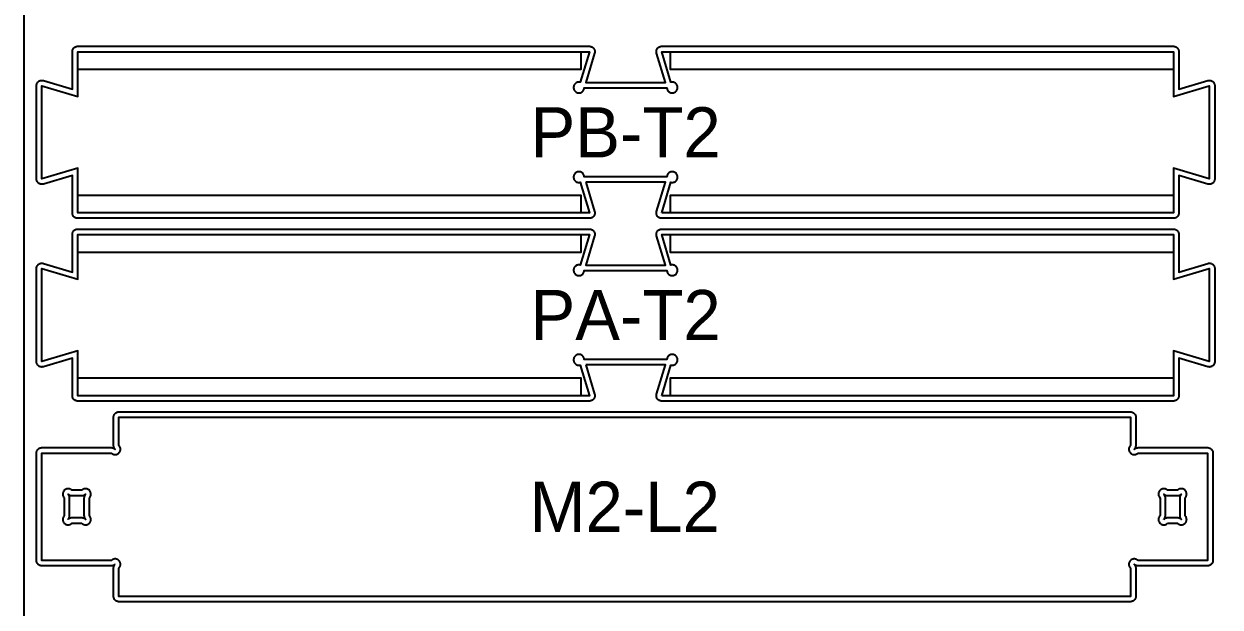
# Model space of a CAD drawing. Header units: millimetres. Extents: x 0 to 8220, y 0 to 2502.
# Drawn here: x 4200 to 4867, y 350 to 676 of the extents above; entities that cross this region are included whole.
import ezdxf
from ezdxf.enums import TextEntityAlignment as Align

# ---------------------------------------------------------------- set-up
doc = ezdxf.new("R2010")
doc.units = ezdxf.units.MM
for name, color, linetype in [('CAJA_6MM', 30, 'Continuous'), ('CALADO_INTERIOR', 5, 'Continuous'), ('CORTE_EXT', 1, 'Continuous'), ('HOJA', 8, 'Continuous'), ('TEXTO', 7, 'Continuous'), ('TRAYECTORIA_EXT_FRESA6', 11, 'Continuous'), ('TRAYECTORIA_INT_FRESA6', 150, 'Continuous')]:
    doc.layers.add(name, color=color, linetype=linetype)

msp = doc.modelspace()

# ---------------------------------------------------------------- linework, layer by layer
at = {"layer": 'CAJA_6MM'}
for points in [[(4510.5, 660), (4510.5, 650), (4230, 650), (4230, 660), (4500.5, 660)], [(4841, 650), (4560.5, 650), (4560.5, 660), (4570.5, 660), (4841, 660)], [(4230, 580), (4510.5, 580), (4510.5, 570), (4500.5, 570), (4230, 570)], [(4841, 570), (4570.5, 570), (4560.5, 570), (4560.5, 580), (4841, 580)], [(4510.5, 558), (4510.5, 548), (4230, 548), (4230, 558), (4500.5, 558)], [(4841, 548), (4560.5, 548), (4560.5, 558), (4570.5, 558), (4841, 558)], [(4230, 478), (4510.5, 478), (4510.5, 468), (4500.5, 468), (4230, 468)], [(4841, 468), (4570.5, 468), (4560.5, 468), (4560.5, 478), (4841, 478)]]:
    msp.add_lwpolyline(points, close=True, dxfattribs=at)
at = {"layer": 'CALADO_INTERIOR'}
for points in [[(4232.26, 396.8), (4232.48, 396.6), (4232.71, 396.43), (4232.96, 396.28), (4233.23, 396.15), (4233.51, 396.05), (4233.79, 395.98), (4234.08, 395.94), (4234.38, 395.92), (4234.67, 395.94), (4234.96, 395.98), (4235.25, 396.05), (4235.53, 396.15), (4235.79, 396.28), (4236.05, 396.43), (4236.28, 396.6), (4236.5, 396.8), (4236.7, 397.02), (4236.87, 397.25), (4237.02, 397.51), (4237.15, 397.77), (4237.25, 398.05), (4237.32, 398.34), (4237.36, 398.63), (4237.38, 398.92), (4237.36, 399.22), (4237.32, 399.51), (4237.25, 399.79), (4237.15, 400.07), (4237.02, 400.34), (4236.87, 400.59), (4236.7, 400.82), (4236.5, 401.04), (4236.5, 410.96), (4236.7, 411.18), (4236.87, 411.41), (4237.02, 411.66), (4237.15, 411.93), (4237.25, 412.21), (4237.32, 412.49), (4237.36, 412.78), (4237.38, 413.08), (4237.36, 413.37), (4237.32, 413.66), (4237.25, 413.95), (4237.15, 414.23), (4237.02, 414.49), (4236.87, 414.75), (4236.7, 414.98), (4236.5, 415.2), (4236.28, 415.4), (4236.05, 415.57), (4235.79, 415.72), (4235.53, 415.85), (4235.25, 415.95), (4234.96, 416.02), (4234.67, 416.06), (4234.38, 416.08), (4234.08, 416.06), (4233.79, 416.02), (4233.51, 415.95), (4233.23, 415.85), (4232.96, 415.72), (4232.71, 415.57), (4232.48, 415.4), (4232.26, 415.2), (4226.74, 415.2), (4226.52, 415.4), (4226.29, 415.57), (4226.04, 415.72), (4225.77, 415.85), (4225.49, 415.95), (4225.21, 416.02), (4224.92, 416.06), (4224.62, 416.08), (4224.33, 416.06), (4224.04, 416.02), (4223.75, 415.95), (4223.47, 415.85), (4223.21, 415.72), (4222.95, 415.57), (4222.72, 415.4), (4222.5, 415.2), (4222.3, 414.98), (4222.13, 414.75), (4221.98, 414.49), (4221.85, 414.23), (4221.75, 413.95), (4221.68, 413.66), (4221.64, 413.37), (4221.62, 413.08), (4221.64, 412.78), (4221.68, 412.49), (4221.75, 412.21), (4221.85, 411.93), (4221.98, 411.66), (4222.13, 411.41), (4222.3, 411.18), (4222.5, 410.96), (4222.5, 401.04), (4222.3, 400.82), (4222.13, 400.59), (4221.98, 400.34), (4221.85, 400.07), (4221.75, 399.79), (4221.68, 399.51), (4221.64, 399.22), (4221.62, 398.92), (4221.64, 398.63), (4221.68, 398.34), (4221.75, 398.05), (4221.85, 397.77), (4221.98, 397.51), (4222.13, 397.25), (4222.3, 397.02), (4222.5, 396.8), (4222.72, 396.6), (4222.95, 396.43), (4223.21, 396.28), (4223.47, 396.15), (4223.75, 396.05), (4224.04, 395.98), (4224.33, 395.94), (4224.62, 395.92), (4224.92, 395.94), (4225.21, 395.98), (4225.49, 396.05), (4225.77, 396.15), (4226.04, 396.28), (4226.29, 396.43), (4226.52, 396.6), (4226.74, 396.8)], [(4837.74, 396.8), (4843.26, 396.8), (4843.48, 396.6), (4843.71, 396.43), (4843.96, 396.28), (4844.23, 396.15), (4844.51, 396.05), (4844.79, 395.98), (4845.08, 395.94), (4845.38, 395.92), (4845.67, 395.94), (4845.96, 395.98), (4846.25, 396.05), (4846.53, 396.15), (4846.79, 396.28), (4847.05, 396.43), (4847.28, 396.6), (4847.5, 396.8), (4847.7, 397.02), (4847.87, 397.25), (4848.02, 397.51), (4848.15, 397.77), (4848.25, 398.05), (4848.32, 398.34), (4848.36, 398.63), (4848.38, 398.92), (4848.36, 399.22), (4848.32, 399.51), (4848.25, 399.79), (4848.15, 400.07), (4848.02, 400.34), (4847.87, 400.59), (4847.7, 400.82), (4847.5, 401.04), (4847.5, 410.96), (4847.7, 411.18), (4847.87, 411.41), (4848.02, 411.66), (4848.15, 411.93), (4848.25, 412.21), (4848.32, 412.49), (4848.36, 412.78), (4848.38, 413.08), (4848.36, 413.37), (4848.32, 413.66), (4848.25, 413.95), (4848.15, 414.23), (4848.02, 414.49), (4847.87, 414.75), (4847.7, 414.98), (4847.5, 415.2), (4847.28, 415.4), (4847.05, 415.57), (4846.79, 415.72), (4846.53, 415.85), (4846.25, 415.95), (4845.96, 416.02), (4845.67, 416.06), (4845.38, 416.08), (4845.08, 416.06), (4844.79, 416.02), (4844.51, 415.95), (4844.23, 415.85), (4843.96, 415.72), (4843.71, 415.57), (4843.48, 415.4), (4843.26, 415.2), (4837.74, 415.2), (4837.52, 415.4), (4837.29, 415.57), (4837.04, 415.72), (4836.77, 415.85), (4836.49, 415.95), (4836.21, 416.02), (4835.92, 416.06), (4835.62, 416.08), (4835.33, 416.06), (4835.04, 416.02), (4834.75, 415.95), (4834.47, 415.85), (4834.21, 415.72), (4833.95, 415.57), (4833.72, 415.4), (4833.5, 415.2), (4833.3, 414.98), (4833.13, 414.75), (4832.98, 414.49), (4832.85, 414.23), (4832.75, 413.95), (4832.68, 413.66), (4832.64, 413.37), (4832.62, 413.08), (4832.64, 412.78), (4832.68, 412.49), (4832.75, 412.21), (4832.85, 411.93), (4832.98, 411.66), (4833.13, 411.41), (4833.3, 411.18), (4833.5, 410.96), (4833.5, 401.04), (4833.3, 400.82), (4833.13, 400.59), (4832.98, 400.34), (4832.85, 400.07), (4832.75, 399.79), (4832.68, 399.51), (4832.64, 399.22), (4832.62, 398.92), (4832.64, 398.63), (4832.68, 398.34), (4832.75, 398.05), (4832.85, 397.77), (4832.98, 397.51), (4833.13, 397.25), (4833.3, 397.02), (4833.5, 396.8), (4833.72, 396.6), (4833.95, 396.43), (4834.21, 396.28), (4834.47, 396.15), (4834.75, 396.05), (4835.04, 395.98), (4835.33, 395.94), (4835.62, 395.92), (4835.92, 395.94), (4836.21, 395.98), (4836.49, 396.05), (4836.77, 396.15), (4837.04, 396.28), (4837.29, 396.43), (4837.52, 396.6)]]:
    msp.add_lwpolyline(points, close=True, dxfattribs=at)
at = {"layer": 'CORTE_EXT'}
for points in [[(4555.66, 570), (4560.78, 587.09), (4561.11, 587.03), (4561.5, 587), (4561.89, 587.03), (4562.28, 587.1), (4562.65, 587.23), (4563, 587.4), (4563.33, 587.62), (4563.62, 587.88), (4563.88, 588.17), (4564.1, 588.5), (4564.27, 588.85), (4564.4, 589.22), (4564.47, 589.61), (4564.5, 590), (4564.47, 590.39), (4564.4, 590.78), (4564.27, 591.15), (4564.1, 591.5), (4563.88, 591.83), (4563.62, 592.12), (4563.33, 592.38), (4563, 592.6), (4562.65, 592.77), (4562.28, 592.9), (4561.89, 592.97), (4561.5, 593), (4561.11, 592.97), (4560.72, 592.9), (4560.35, 592.77), (4560, 592.6), (4559.67, 592.38), (4559.38, 592.12), (4559.12, 591.83), (4558.9, 591.5), (4558.73, 591.15), (4558.6, 590.78), (4558.53, 590.39), (4558.51, 590.15), (4512.49, 590.15), (4512.47, 590.39), (4512.4, 590.78), (4512.27, 591.15), (4512.1, 591.5), (4511.88, 591.83), (4511.62, 592.12), (4511.33, 592.38), (4511, 592.6), (4510.65, 592.77), (4510.28, 592.9), (4509.89, 592.97), (4509.5, 593), (4509.11, 592.97), (4508.72, 592.9), (4508.35, 592.77), (4508, 592.6), (4507.67, 592.38), (4507.38, 592.12), (4507.12, 591.83), (4506.9, 591.5), (4506.73, 591.15), (4506.6, 590.78), (4506.53, 590.39), (4506.5, 590), (4506.53, 589.61), (4506.6, 589.22), (4506.73, 588.85), (4506.9, 588.5), (4507.12, 588.17), (4507.38, 587.88), (4507.67, 587.62), (4508, 587.4), (4508.35, 587.23), (4508.72, 587.1), (4509.11, 587.03), (4509.5, 587), (4509.89, 587.03), (4510.22, 587.09), (4515.34, 570), (4230, 570), (4230, 595), (4210, 589), (4210, 641), (4230, 635), (4230, 660), (4515.34, 660), (4510.22, 642.91), (4509.89, 642.97), (4509.5, 643), (4509.11, 642.97), (4508.72, 642.9), (4508.35, 642.77), (4508, 642.6), (4507.67, 642.38), (4507.38, 642.12), (4507.12, 641.83), (4506.9, 641.5), (4506.73, 641.15), (4506.6, 640.78), (4506.53, 640.39), (4506.5, 640), (4506.53, 639.61), (4506.6, 639.22), (4506.73, 638.85), (4506.9, 638.5), (4507.12, 638.17), (4507.38, 637.88), (4507.67, 637.62), (4508, 637.4), (4508.35, 637.23), (4508.72, 637.1), (4509.11, 637.03), (4509.5, 637), (4509.89, 637.03), (4510.28, 637.1), (4510.65, 637.23), (4511, 637.4), (4511.33, 637.62), (4511.62, 637.88), (4511.88, 638.17), (4512.1, 638.5), (4512.27, 638.85), (4512.4, 639.22), (4512.47, 639.61), (4512.49, 639.85), (4558.51, 639.85), (4558.53, 639.61), (4558.6, 639.22), (4558.73, 638.85), (4558.9, 638.5), (4559.12, 638.17), (4559.38, 637.88), (4559.67, 637.62), (4560, 637.4), (4560.35, 637.23), (4560.72, 637.1), (4561.11, 637.03), (4561.5, 637), (4561.89, 637.03), (4562.28, 637.1), (4562.65, 637.23), (4563, 637.4), (4563.33, 637.62), (4563.62, 637.88), (4563.88, 638.17), (4564.1, 638.5), (4564.27, 638.85), (4564.4, 639.22), (4564.47, 639.61), (4564.5, 640), (4564.47, 640.39), (4564.4, 640.78), (4564.27, 641.15), (4564.1, 641.5), (4563.88, 641.83), (4563.62, 642.12), (4563.33, 642.38), (4563, 642.6), (4562.65, 642.77), (4562.28, 642.9), (4561.89, 642.97), (4561.5, 643), (4561.11, 642.97), (4560.78, 642.91), (4555.66, 660), (4841, 660), (4841, 635), (4861, 641), (4861, 589), (4841, 595), (4841, 570)], [(4555.66, 468), (4560.78, 485.09), (4561.11, 485.03), (4561.5, 485), (4561.89, 485.03), (4562.28, 485.1), (4562.65, 485.23), (4563, 485.4), (4563.33, 485.62), (4563.62, 485.88), (4563.88, 486.17), (4564.1, 486.5), (4564.27, 486.85), (4564.4, 487.22), (4564.47, 487.61), (4564.5, 488), (4564.47, 488.39), (4564.4, 488.78), (4564.27, 489.15), (4564.1, 489.5), (4563.88, 489.83), (4563.62, 490.12), (4563.33, 490.38), (4563, 490.6), (4562.65, 490.77), (4562.28, 490.9), (4561.89, 490.97), (4561.5, 491), (4561.11, 490.97), (4560.72, 490.9), (4560.35, 490.77), (4560, 490.6), (4559.67, 490.38), (4559.38, 490.12), (4559.12, 489.83), (4558.9, 489.5), (4558.73, 489.15), (4558.6, 488.78), (4558.53, 488.39), (4558.51, 488.15), (4512.49, 488.15), (4512.47, 488.39), (4512.4, 488.78), (4512.27, 489.15), (4512.1, 489.5), (4511.88, 489.83), (4511.62, 490.12), (4511.33, 490.38), (4511, 490.6), (4510.65, 490.77), (4510.28, 490.9), (4509.89, 490.97), (4509.5, 491), (4509.11, 490.97), (4508.72, 490.9), (4508.35, 490.77), (4508, 490.6), (4507.67, 490.38), (4507.38, 490.12), (4507.12, 489.83), (4506.9, 489.5), (4506.73, 489.15), (4506.6, 488.78), (4506.53, 488.39), (4506.5, 488), (4506.53, 487.61), (4506.6, 487.22), (4506.73, 486.85), (4506.9, 486.5), (4507.12, 486.17), (4507.38, 485.88), (4507.67, 485.62), (4508, 485.4), (4508.35, 485.23), (4508.72, 485.1), (4509.11, 485.03), (4509.5, 485), (4509.89, 485.03), (4510.22, 485.09), (4515.34, 468), (4230, 468), (4230, 493), (4210, 487), (4210, 539), (4230, 533), (4230, 558), (4515.34, 558), (4510.22, 540.91), (4509.89, 540.97), (4509.5, 541), (4509.11, 540.97), (4508.72, 540.9), (4508.35, 540.77), (4508, 540.6), (4507.67, 540.38), (4507.38, 540.12), (4507.12, 539.83), (4506.9, 539.5), (4506.73, 539.15), (4506.6, 538.78), (4506.53, 538.39), (4506.5, 538), (4506.53, 537.61), (4506.6, 537.22), (4506.73, 536.85), (4506.9, 536.5), (4507.12, 536.17), (4507.38, 535.88), (4507.67, 535.62), (4508, 535.4), (4508.35, 535.23), (4508.72, 535.1), (4509.11, 535.03), (4509.5, 535), (4509.89, 535.03), (4510.28, 535.1), (4510.65, 535.23), (4511, 535.4), (4511.33, 535.62), (4511.62, 535.88), (4511.88, 536.17), (4512.1, 536.5), (4512.27, 536.85), (4512.4, 537.22), (4512.47, 537.61), (4512.49, 537.85), (4558.51, 537.85), (4558.53, 537.61), (4558.6, 537.22), (4558.73, 536.85), (4558.9, 536.5), (4559.12, 536.17), (4559.38, 535.88), (4559.67, 535.62), (4560, 535.4), (4560.35, 535.23), (4560.72, 535.1), (4561.11, 535.03), (4561.5, 535), (4561.89, 535.03), (4562.28, 535.1), (4562.65, 535.23), (4563, 535.4), (4563.33, 535.62), (4563.62, 535.88), (4563.88, 536.17), (4564.1, 536.5), (4564.27, 536.85), (4564.4, 537.22), (4564.47, 537.61), (4564.5, 538), (4564.47, 538.39), (4564.4, 538.78), (4564.27, 539.15), (4564.1, 539.5), (4563.88, 539.83), (4563.62, 540.12), (4563.33, 540.38), (4563, 540.6), (4562.65, 540.77), (4562.28, 540.9), (4561.89, 540.97), (4561.5, 541), (4561.11, 540.97), (4560.78, 540.91), (4555.66, 558), (4841, 558), (4841, 533), (4861, 539), (4861, 487), (4841, 493), (4841, 468)], [(4249.73, 435.35), (4250.01, 435.25), (4250.29, 435.18), (4250.58, 435.14), (4250.88, 435.12), (4251.17, 435.14), (4251.46, 435.18), (4251.75, 435.25), (4252.03, 435.35), (4252.29, 435.48), (4252.55, 435.63), (4252.78, 435.8), (4253, 436), (4253.2, 436.22), (4253.37, 436.45), (4253.52, 436.71), (4253.65, 436.97), (4253.75, 437.25), (4253.82, 437.54), (4253.86, 437.83), (4253.88, 438.12), (4253.86, 438.42), (4253.82, 438.71), (4253.75, 438.99), (4253.65, 439.27), (4253.52, 439.54), (4253.37, 439.79), (4253.2, 440.02), (4253, 440.24), (4253, 456), (4817, 456), (4817, 440.24), (4816.8, 440.02), (4816.63, 439.79), (4816.48, 439.54), (4816.35, 439.27), (4816.25, 438.99), (4816.18, 438.71), (4816.14, 438.42), (4816.12, 438.12), (4816.14, 437.83), (4816.18, 437.54), (4816.25, 437.25), (4816.35, 436.97), (4816.48, 436.71), (4816.63, 436.45), (4816.8, 436.22), (4817, 436), (4817.22, 435.8), (4817.45, 435.63), (4817.71, 435.48), (4817.97, 435.35), (4818.25, 435.25), (4818.54, 435.18), (4818.83, 435.14), (4819.12, 435.12), (4819.42, 435.14), (4819.71, 435.18), (4819.99, 435.25), (4820.27, 435.35), (4820.54, 435.48), (4820.79, 435.63), (4821.02, 435.8), (4821.24, 436), (4860, 436), (4860, 376), (4821.24, 376), (4821.02, 376.2), (4820.79, 376.37), (4820.54, 376.52), (4820.27, 376.65), (4819.99, 376.75), (4819.71, 376.82), (4819.42, 376.86), (4819.12, 376.88), (4818.83, 376.86), (4818.54, 376.82), (4818.25, 376.75), (4817.97, 376.65), (4817.71, 376.52), (4817.45, 376.37), (4817.22, 376.2), (4817, 376), (4816.8, 375.78), (4816.63, 375.55), (4816.48, 375.29), (4816.35, 375.03), (4816.25, 374.75), (4816.18, 374.46), (4816.14, 374.17), (4816.12, 373.88), (4816.14, 373.58), (4816.18, 373.29), (4816.25, 373.01), (4816.35, 372.73), (4816.48, 372.46), (4816.63, 372.21), (4816.8, 371.98), (4817, 371.76), (4817, 356), (4253, 356), (4253, 371.76), (4253.2, 371.98), (4253.37, 372.21), (4253.52, 372.46), (4253.65, 372.73), (4253.75, 373.01), (4253.82, 373.29), (4253.86, 373.58), (4253.88, 373.88), (4253.86, 374.17), (4253.82, 374.46), (4253.75, 374.75), (4253.65, 375.03), (4253.52, 375.29), (4253.37, 375.55), (4253.2, 375.78), (4253, 376), (4252.78, 376.2), (4252.55, 376.37), (4252.29, 376.52), (4252.03, 376.65), (4251.75, 376.75), (4251.46, 376.82), (4251.17, 376.86), (4250.88, 376.88), (4250.58, 376.86), (4250.29, 376.82), (4250.01, 376.75), (4249.73, 376.65), (4249.46, 376.52), (4249.21, 376.37), (4248.98, 376.2), (4248.76, 376), (4210, 376), (4210, 436), (4248.76, 436), (4248.98, 435.8), (4249.21, 435.63), (4249.46, 435.48)]]:
    msp.add_lwpolyline(points, close=True, dxfattribs=at)
at = {"layer": 'HOJA'}
msp.add_lwpolyline([(4200, 0), (5420, 0), (5420, 2440), (4200, 2440)], close=True, dxfattribs=at)
at = {"layer": 'TRAYECTORIA_EXT_FRESA6'}
for points in [[(4513.33, 587.15), (4518.22, 570.86), (4518.29, 570.58), (4518.33, 570.29), (4518.34, 569.99), (4518.33, 569.7), (4518.28, 569.41), (4518.21, 569.12), (4518.11, 568.85), (4517.99, 568.58), (4517.84, 568.33), (4517.66, 568.09), (4517.46, 567.88), (4517.24, 567.68), (4517.01, 567.5), (4516.76, 567.35), (4516.49, 567.23), (4516.21, 567.13), (4515.93, 567.06), (4515.64, 567.01), (4515.34, 567), (4230, 567), (4229.71, 567.01), (4229.41, 567.06), (4229.13, 567.13), (4228.85, 567.23), (4228.59, 567.35), (4228.33, 567.51), (4228.1, 567.68), (4227.88, 567.88), (4227.68, 568.1), (4227.51, 568.33), (4227.35, 568.59), (4227.23, 568.85), (4227.13, 569.13), (4227.06, 569.41), (4227.01, 569.71), (4227, 570), (4227, 590.97), (4210.86, 586.13), (4210.58, 586.06), (4210.29, 586.01), (4209.99, 586), (4209.7, 586.02), (4209.41, 586.06), (4209.12, 586.13), (4208.85, 586.23), (4208.58, 586.36), (4208.33, 586.51), (4208.09, 586.68), (4207.88, 586.88), (4207.68, 587.1), (4207.5, 587.34), (4207.35, 587.59), (4207.23, 587.85), (4207.13, 588.13), (4207.06, 588.42), (4207.01, 588.71), (4207, 589), (4207, 641), (4207.01, 641.29), (4207.06, 641.58), (4207.13, 641.87), (4207.23, 642.15), (4207.35, 642.41), (4207.5, 642.66), (4207.68, 642.9), (4207.88, 643.12), (4208.09, 643.32), (4208.33, 643.49), (4208.58, 643.64), (4208.85, 643.77), (4209.12, 643.87), (4209.41, 643.94), (4209.7, 643.98), (4209.99, 644), (4210.29, 643.99), (4210.58, 643.94), (4210.86, 643.87), (4227, 639.03), (4227, 660), (4227.01, 660.29), (4227.06, 660.59), (4227.13, 660.87), (4227.23, 661.15), (4227.35, 661.41), (4227.51, 661.67), (4227.68, 661.9), (4227.88, 662.12), (4228.1, 662.32), (4228.33, 662.49), (4228.59, 662.65), (4228.85, 662.77), (4229.13, 662.87), (4229.41, 662.94), (4229.71, 662.99), (4230, 663), (4515.34, 663), (4515.64, 662.99), (4515.93, 662.94), (4516.21, 662.87), (4516.49, 662.77), (4516.76, 662.65), (4517.01, 662.5), (4517.24, 662.32), (4517.46, 662.12), (4517.66, 661.91), (4517.84, 661.67), (4517.99, 661.42), (4518.11, 661.15), (4518.21, 660.88), (4518.28, 660.59), (4518.33, 660.3), (4518.34, 660.01), (4518.33, 659.71), (4518.29, 659.42), (4518.22, 659.14), (4513.33, 642.85), (4557.67, 642.85), (4552.78, 659.14), (4552.71, 659.42), (4552.67, 659.71), (4552.66, 660.01), (4552.67, 660.3), (4552.72, 660.59), (4552.79, 660.88), (4552.89, 661.15), (4553.01, 661.42), (4553.16, 661.67), (4553.34, 661.91), (4553.54, 662.12), (4553.76, 662.32), (4553.99, 662.5), (4554.24, 662.65), (4554.51, 662.77), (4554.79, 662.87), (4555.07, 662.94), (4555.36, 662.99), (4555.66, 663), (4841, 663), (4841.29, 662.99), (4841.59, 662.94), (4841.87, 662.87), (4842.15, 662.77), (4842.41, 662.65), (4842.67, 662.49), (4842.9, 662.32), (4843.12, 662.12), (4843.32, 661.9), (4843.49, 661.67), (4843.65, 661.41), (4843.77, 661.15), (4843.87, 660.87), (4843.94, 660.59), (4843.99, 660.29), (4844, 660), (4844, 639.03), (4860.14, 643.87), (4860.42, 643.94), (4860.71, 643.99), (4861.01, 644), (4861.3, 643.98), (4861.59, 643.94), (4861.88, 643.87), (4862.15, 643.77), (4862.42, 643.64), (4862.67, 643.49), (4862.91, 643.32), (4863.12, 643.12), (4863.32, 642.9), (4863.5, 642.66), (4863.65, 642.41), (4863.77, 642.15), (4863.87, 641.87), (4863.94, 641.58), (4863.99, 641.29), (4864, 641), (4864, 589), (4863.99, 588.71), (4863.94, 588.42), (4863.87, 588.13), (4863.77, 587.85), (4863.65, 587.59), (4863.5, 587.34), (4863.32, 587.1), (4863.12, 586.88), (4862.91, 586.68), (4862.67, 586.51), (4862.42, 586.36), (4862.15, 586.23), (4861.88, 586.13), (4861.59, 586.06), (4861.3, 586.02), (4861.01, 586), (4860.71, 586.01), (4860.42, 586.06), (4860.14, 586.13), (4844, 590.97), (4844, 570), (4843.99, 569.71), (4843.94, 569.41), (4843.87, 569.13), (4843.77, 568.85), (4843.65, 568.59), (4843.49, 568.33), (4843.32, 568.1), (4843.12, 567.88), (4842.9, 567.68), (4842.67, 567.51), (4842.41, 567.35), (4842.15, 567.23), (4841.87, 567.13), (4841.59, 567.06), (4841.29, 567.01), (4841, 567), (4555.66, 567), (4555.36, 567.01), (4555.07, 567.06), (4554.79, 567.13), (4554.51, 567.23), (4554.24, 567.35), (4553.99, 567.5), (4553.76, 567.68), (4553.54, 567.88), (4553.34, 568.09), (4553.16, 568.33), (4553.01, 568.58), (4552.89, 568.85), (4552.79, 569.12), (4552.72, 569.41), (4552.67, 569.7), (4552.66, 569.99), (4552.67, 570.29), (4552.71, 570.58), (4552.78, 570.86), (4557.67, 587.15)], [(4513.33, 485.15), (4518.22, 468.86), (4518.29, 468.58), (4518.33, 468.29), (4518.34, 467.99), (4518.33, 467.7), (4518.28, 467.41), (4518.21, 467.12), (4518.11, 466.85), (4517.99, 466.58), (4517.84, 466.33), (4517.66, 466.09), (4517.46, 465.88), (4517.24, 465.68), (4517.01, 465.5), (4516.76, 465.35), (4516.49, 465.23), (4516.21, 465.13), (4515.93, 465.06), (4515.64, 465.01), (4515.34, 465), (4230, 465), (4229.71, 465.01), (4229.41, 465.06), (4229.13, 465.13), (4228.85, 465.23), (4228.59, 465.35), (4228.33, 465.51), (4228.1, 465.68), (4227.88, 465.88), (4227.68, 466.1), (4227.51, 466.33), (4227.35, 466.59), (4227.23, 466.85), (4227.13, 467.13), (4227.06, 467.41), (4227.01, 467.71), (4227, 468), (4227, 488.97), (4210.86, 484.13), (4210.58, 484.06), (4210.29, 484.01), (4209.99, 484), (4209.7, 484.02), (4209.41, 484.06), (4209.12, 484.13), (4208.85, 484.23), (4208.58, 484.36), (4208.33, 484.51), (4208.09, 484.68), (4207.88, 484.88), (4207.68, 485.1), (4207.5, 485.34), (4207.35, 485.59), (4207.23, 485.85), (4207.13, 486.13), (4207.06, 486.42), (4207.01, 486.71), (4207, 487), (4207, 539), (4207.01, 539.29), (4207.06, 539.58), (4207.13, 539.87), (4207.23, 540.15), (4207.35, 540.41), (4207.5, 540.66), (4207.68, 540.9), (4207.88, 541.12), (4208.09, 541.32), (4208.33, 541.49), (4208.58, 541.64), (4208.85, 541.77), (4209.12, 541.87), (4209.41, 541.94), (4209.7, 541.98), (4209.99, 542), (4210.29, 541.99), (4210.58, 541.94), (4210.86, 541.87), (4227, 537.03), (4227, 558), (4227.01, 558.29), (4227.06, 558.59), (4227.13, 558.87), (4227.23, 559.15), (4227.35, 559.41), (4227.51, 559.67), (4227.68, 559.9), (4227.88, 560.12), (4228.1, 560.32), (4228.33, 560.49), (4228.59, 560.65), (4228.85, 560.77), (4229.13, 560.87), (4229.41, 560.94), (4229.71, 560.99), (4230, 561), (4515.34, 561), (4515.64, 560.99), (4515.93, 560.94), (4516.21, 560.87), (4516.49, 560.77), (4516.76, 560.65), (4517.01, 560.5), (4517.24, 560.32), (4517.46, 560.12), (4517.66, 559.91), (4517.84, 559.67), (4517.99, 559.42), (4518.11, 559.15), (4518.21, 558.88), (4518.28, 558.59), (4518.33, 558.3), (4518.34, 558.01), (4518.33, 557.71), (4518.29, 557.42), (4518.22, 557.14), (4513.33, 540.85), (4557.67, 540.85), (4552.78, 557.14), (4552.71, 557.42), (4552.67, 557.71), (4552.66, 558.01), (4552.67, 558.3), (4552.72, 558.59), (4552.79, 558.88), (4552.89, 559.15), (4553.01, 559.42), (4553.16, 559.67), (4553.34, 559.91), (4553.54, 560.12), (4553.76, 560.32), (4553.99, 560.5), (4554.24, 560.65), (4554.51, 560.77), (4554.79, 560.87), (4555.07, 560.94), (4555.36, 560.99), (4555.66, 561), (4841, 561), (4841.29, 560.99), (4841.59, 560.94), (4841.87, 560.87), (4842.15, 560.77), (4842.41, 560.65), (4842.67, 560.49), (4842.9, 560.32), (4843.12, 560.12), (4843.32, 559.9), (4843.49, 559.67), (4843.65, 559.41), (4843.77, 559.15), (4843.87, 558.87), (4843.94, 558.59), (4843.99, 558.29), (4844, 558), (4844, 537.03), (4860.14, 541.87), (4860.42, 541.94), (4860.71, 541.99), (4861.01, 542), (4861.3, 541.98), (4861.59, 541.94), (4861.88, 541.87), (4862.15, 541.77), (4862.42, 541.64), (4862.67, 541.49), (4862.91, 541.32), (4863.12, 541.12), (4863.32, 540.9), (4863.5, 540.66), (4863.65, 540.41), (4863.77, 540.15), (4863.87, 539.87), (4863.94, 539.58), (4863.99, 539.29), (4864, 539), (4864, 487), (4863.99, 486.71), (4863.94, 486.42), (4863.87, 486.13), (4863.77, 485.85), (4863.65, 485.59), (4863.5, 485.34), (4863.32, 485.1), (4863.12, 484.88), (4862.91, 484.68), (4862.67, 484.51), (4862.42, 484.36), (4862.15, 484.23), (4861.88, 484.13), (4861.59, 484.06), (4861.3, 484.02), (4861.01, 484), (4860.71, 484.01), (4860.42, 484.06), (4860.14, 484.13), (4844, 488.97), (4844, 468), (4843.99, 467.71), (4843.94, 467.41), (4843.87, 467.13), (4843.77, 466.85), (4843.65, 466.59), (4843.49, 466.33), (4843.32, 466.1), (4843.12, 465.88), (4842.9, 465.68), (4842.67, 465.51), (4842.41, 465.35), (4842.15, 465.23), (4841.87, 465.13), (4841.59, 465.06), (4841.29, 465.01), (4841, 465), (4555.66, 465), (4555.36, 465.01), (4555.07, 465.06), (4554.79, 465.13), (4554.51, 465.23), (4554.24, 465.35), (4553.99, 465.5), (4553.76, 465.68), (4553.54, 465.88), (4553.34, 466.09), (4553.16, 466.33), (4553.01, 466.58), (4552.89, 466.85), (4552.79, 467.12), (4552.72, 467.41), (4552.67, 467.7), (4552.66, 467.99), (4552.67, 468.29), (4552.71, 468.58), (4552.78, 468.86), (4557.67, 485.15)], [(4250.83, 373.83), (4250.77, 373.78), (4250.53, 373.58), (4250.26, 373.41), (4249.98, 373.26), (4249.69, 373.15), (4249.38, 373.07), (4249.07, 373.02), (4248.76, 373), (4210, 373), (4209.71, 373.01), (4209.41, 373.06), (4209.13, 373.13), (4208.85, 373.23), (4208.59, 373.35), (4208.33, 373.51), (4208.1, 373.68), (4207.88, 373.88), (4207.68, 374.1), (4207.51, 374.33), (4207.35, 374.59), (4207.23, 374.85), (4207.13, 375.13), (4207.06, 375.41), (4207.01, 375.71), (4207, 376), (4207, 436), (4207.01, 436.29), (4207.06, 436.59), (4207.13, 436.87), (4207.23, 437.15), (4207.35, 437.41), (4207.51, 437.67), (4207.68, 437.9), (4207.88, 438.12), (4208.1, 438.32), (4208.33, 438.49), (4208.59, 438.65), (4208.85, 438.77), (4209.13, 438.87), (4209.41, 438.94), (4209.71, 438.99), (4210, 439), (4248.76, 439), (4249.07, 438.98), (4249.38, 438.93), (4249.69, 438.85), (4249.98, 438.74), (4250.26, 438.59), (4250.53, 438.42), (4250.77, 438.22), (4250.83, 438.17), (4250.78, 438.23), (4250.58, 438.47), (4250.41, 438.74), (4250.26, 439.02), (4250.15, 439.31), (4250.07, 439.62), (4250.02, 439.93), (4250, 440.24), (4250, 456), (4250.01, 456.29), (4250.06, 456.59), (4250.13, 456.87), (4250.23, 457.15), (4250.35, 457.41), (4250.51, 457.67), (4250.68, 457.9), (4250.88, 458.12), (4251.1, 458.32), (4251.33, 458.49), (4251.59, 458.65), (4251.85, 458.77), (4252.13, 458.87), (4252.41, 458.94), (4252.71, 458.99), (4253, 459), (4817, 459), (4817.29, 458.99), (4817.59, 458.94), (4817.87, 458.87), (4818.15, 458.77), (4818.41, 458.65), (4818.67, 458.49), (4818.9, 458.32), (4819.12, 458.12), (4819.32, 457.9), (4819.49, 457.67), (4819.65, 457.41), (4819.77, 457.15), (4819.87, 456.87), (4819.94, 456.59), (4819.99, 456.29), (4820, 456), (4820, 440.24), (4819.98, 439.93), (4819.93, 439.62), (4819.85, 439.31), (4819.74, 439.02), (4819.59, 438.74), (4819.42, 438.47), (4819.22, 438.23), (4819.17, 438.17), (4819.23, 438.22), (4819.47, 438.42), (4819.74, 438.59), (4820.02, 438.74), (4820.31, 438.85), (4820.62, 438.93), (4820.93, 438.98), (4821.24, 439), (4860, 439), (4860.29, 438.99), (4860.59, 438.94), (4860.87, 438.87), (4861.15, 438.77), (4861.41, 438.65), (4861.67, 438.49), (4861.9, 438.32), (4862.12, 438.12), (4862.32, 437.9), (4862.49, 437.67), (4862.65, 437.41), (4862.77, 437.15), (4862.87, 436.87), (4862.94, 436.59), (4862.99, 436.29), (4863, 436), (4863, 376), (4862.99, 375.71), (4862.94, 375.41), (4862.87, 375.13), (4862.77, 374.85), (4862.65, 374.59), (4862.49, 374.33), (4862.32, 374.1), (4862.12, 373.88), (4861.9, 373.68), (4861.67, 373.51), (4861.41, 373.35), (4861.15, 373.23), (4860.87, 373.13), (4860.59, 373.06), (4860.29, 373.01), (4860, 373), (4821.24, 373), (4820.93, 373.02), (4820.62, 373.07), (4820.31, 373.15), (4820.02, 373.26), (4819.74, 373.41), (4819.47, 373.58), (4819.23, 373.78), (4819.17, 373.83), (4819.22, 373.77), (4819.42, 373.53), (4819.59, 373.26), (4819.74, 372.98), (4819.85, 372.69), (4819.93, 372.38), (4819.98, 372.07), (4820, 371.76), (4820, 356), (4819.99, 355.71), (4819.94, 355.41), (4819.87, 355.13), (4819.77, 354.85), (4819.65, 354.59), (4819.49, 354.33), (4819.32, 354.1), (4819.12, 353.88), (4818.9, 353.68), (4818.67, 353.51), (4818.41, 353.35), (4818.15, 353.23), (4817.87, 353.13), (4817.59, 353.06), (4817.29, 353.01), (4817, 353), (4253, 353), (4252.71, 353.01), (4252.41, 353.06), (4252.13, 353.13), (4251.85, 353.23), (4251.59, 353.35), (4251.33, 353.51), (4251.1, 353.68), (4250.88, 353.88), (4250.68, 354.1), (4250.51, 354.33), (4250.35, 354.59), (4250.23, 354.85), (4250.13, 355.13), (4250.06, 355.41), (4250.01, 355.71), (4250, 356), (4250, 371.76), (4250.01, 372.03), (4250.05, 372.31), (4250.11, 372.58), (4250.2, 372.84), (4250.31, 373.09), (4250.45, 373.33), (4250.6, 373.56), (4250.78, 373.77)]]:
    msp.add_lwpolyline(points, close=True, dxfattribs=at)
at = {"layer": 'TRAYECTORIA_INT_FRESA6'}
for points in [[(4224.67, 398.97), (4224.72, 399.03), (4224.9, 399.24), (4225.05, 399.47), (4225.19, 399.71), (4225.3, 399.96), (4225.39, 400.22), (4225.45, 400.49), (4225.49, 400.77), (4225.5, 401.04), (4225.5, 410.96), (4225.49, 411.23), (4225.45, 411.51), (4225.39, 411.78), (4225.3, 412.04), (4225.19, 412.29), (4225.05, 412.53), (4224.9, 412.76), (4224.72, 412.97), (4224.67, 413.03), (4224.73, 412.98), (4224.97, 412.78), (4225.24, 412.61), (4225.52, 412.46), (4225.81, 412.35), (4226.12, 412.27), (4226.43, 412.22), (4226.74, 412.2), (4232.26, 412.2), (4232.57, 412.22), (4232.88, 412.27), (4233.19, 412.35), (4233.48, 412.46), (4233.76, 412.61), (4234.03, 412.78), (4234.27, 412.98), (4234.33, 413.03), (4234.28, 412.97), (4234.1, 412.76), (4233.95, 412.53), (4233.81, 412.29), (4233.7, 412.04), (4233.61, 411.78), (4233.55, 411.51), (4233.51, 411.23), (4233.5, 410.96), (4233.5, 401.04), (4233.52, 400.73), (4233.57, 400.42), (4233.65, 400.11), (4233.76, 399.82), (4233.91, 399.54), (4234.08, 399.27), (4234.28, 399.03), (4234.33, 398.97), (4234.27, 399.02), (4234.03, 399.22), (4233.76, 399.39), (4233.48, 399.54), (4233.19, 399.65), (4232.88, 399.73), (4232.57, 399.78), (4232.26, 399.8), (4226.74, 399.8), (4226.43, 399.78), (4226.12, 399.73), (4225.81, 399.65), (4225.52, 399.54), (4225.24, 399.39), (4224.97, 399.22), (4224.73, 399.02)], [(4835.67, 398.97), (4835.72, 399.03), (4835.92, 399.27), (4836.09, 399.54), (4836.24, 399.82), (4836.35, 400.11), (4836.43, 400.42), (4836.48, 400.73), (4836.5, 401.04), (4836.5, 410.96), (4836.48, 411.27), (4836.43, 411.58), (4836.35, 411.89), (4836.24, 412.18), (4836.09, 412.46), (4835.92, 412.73), (4835.72, 412.97), (4835.67, 413.03), (4835.73, 412.98), (4835.97, 412.78), (4836.24, 412.61), (4836.52, 412.46), (4836.81, 412.35), (4837.12, 412.27), (4837.43, 412.22), (4837.74, 412.2), (4843.26, 412.2), (4843.57, 412.22), (4843.88, 412.27), (4844.19, 412.35), (4844.48, 412.46), (4844.76, 412.61), (4845.03, 412.78), (4845.27, 412.98), (4845.33, 413.03), (4845.28, 412.97), (4845.08, 412.73), (4844.91, 412.46), (4844.76, 412.18), (4844.65, 411.89), (4844.57, 411.58), (4844.52, 411.27), (4844.5, 410.96), (4844.5, 401.04), (4844.52, 400.73), (4844.57, 400.42), (4844.65, 400.11), (4844.76, 399.82), (4844.91, 399.54), (4845.08, 399.27), (4845.28, 399.03), (4845.33, 398.97), (4845.27, 399.02), (4845.03, 399.22), (4844.76, 399.39), (4844.48, 399.54), (4844.19, 399.65), (4843.88, 399.73), (4843.57, 399.78), (4843.26, 399.8), (4837.74, 399.8), (4837.43, 399.78), (4837.12, 399.73), (4836.81, 399.65), (4836.52, 399.54), (4836.24, 399.39), (4835.97, 399.22), (4835.73, 399.02)]]:
    msp.add_lwpolyline(points, close=True, dxfattribs=at)

# ---------------------------------------------------------------- texts
at = {"layer": 'TEXTO'}
for s, p in [('PB-T2', (4535.5, 615)), ('PA-T2', (4535.5, 513)), ('M2-L2', (4535, 406))]:
    msp.add_text(s, height=28, dxfattribs=at).set_placement(p, align=Align.MIDDLE_CENTER)

doc.saveas('drawing.dxf')
